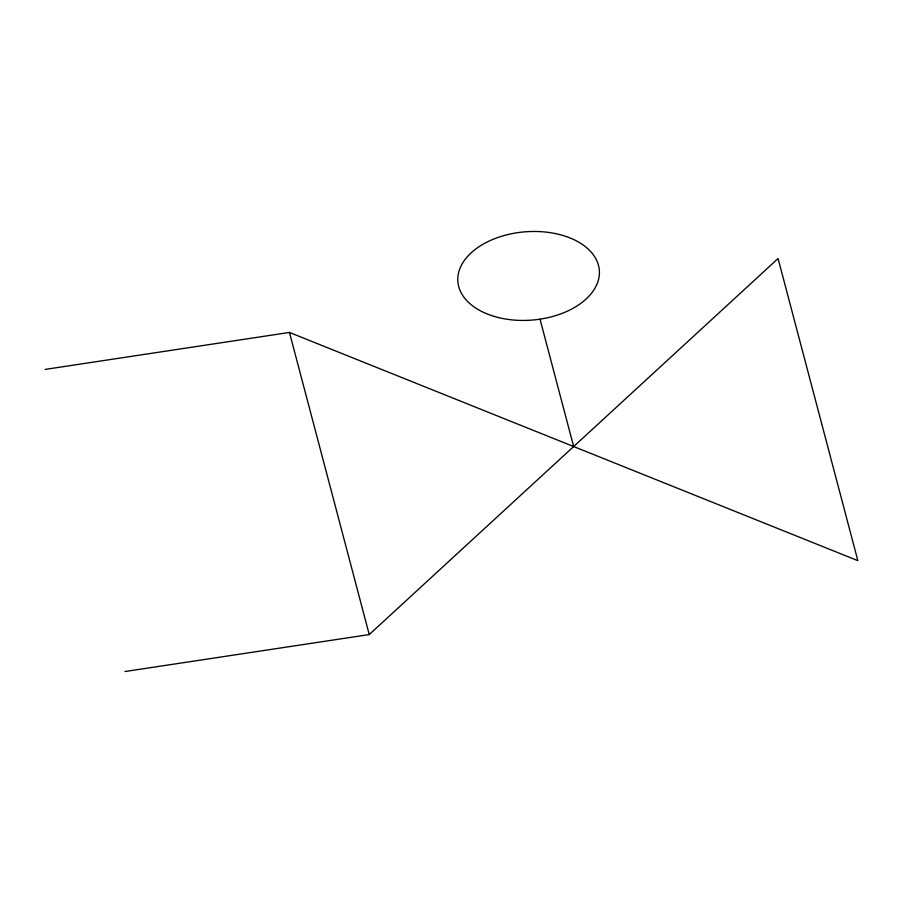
<?xml version="1.0" encoding="UTF-8"?>
<svg xmlns="http://www.w3.org/2000/svg" width="903" height="903" viewBox="0 0 903 903"><rect width="100%" height="100%" fill="white"/><g stroke="black" fill="none" stroke-linecap="round" stroke-linejoin="round"><path stroke-width="1.35" d="M124.93 671.527L369.237 634.572L778.07 258.518L857.85 560.65L289.457 332.439L45.15 369.406M540.017 319.165L573.653 446.545M289.457 332.439L369.237 634.572M494.37 316.456A70.965 44.27 -4.6 0 0 599.411 271.634A70.965 44.27 -4.6 0 0 492.033 239.758A70.965 44.27 -4.6 0 0 494.37 316.456"/></g></svg>
